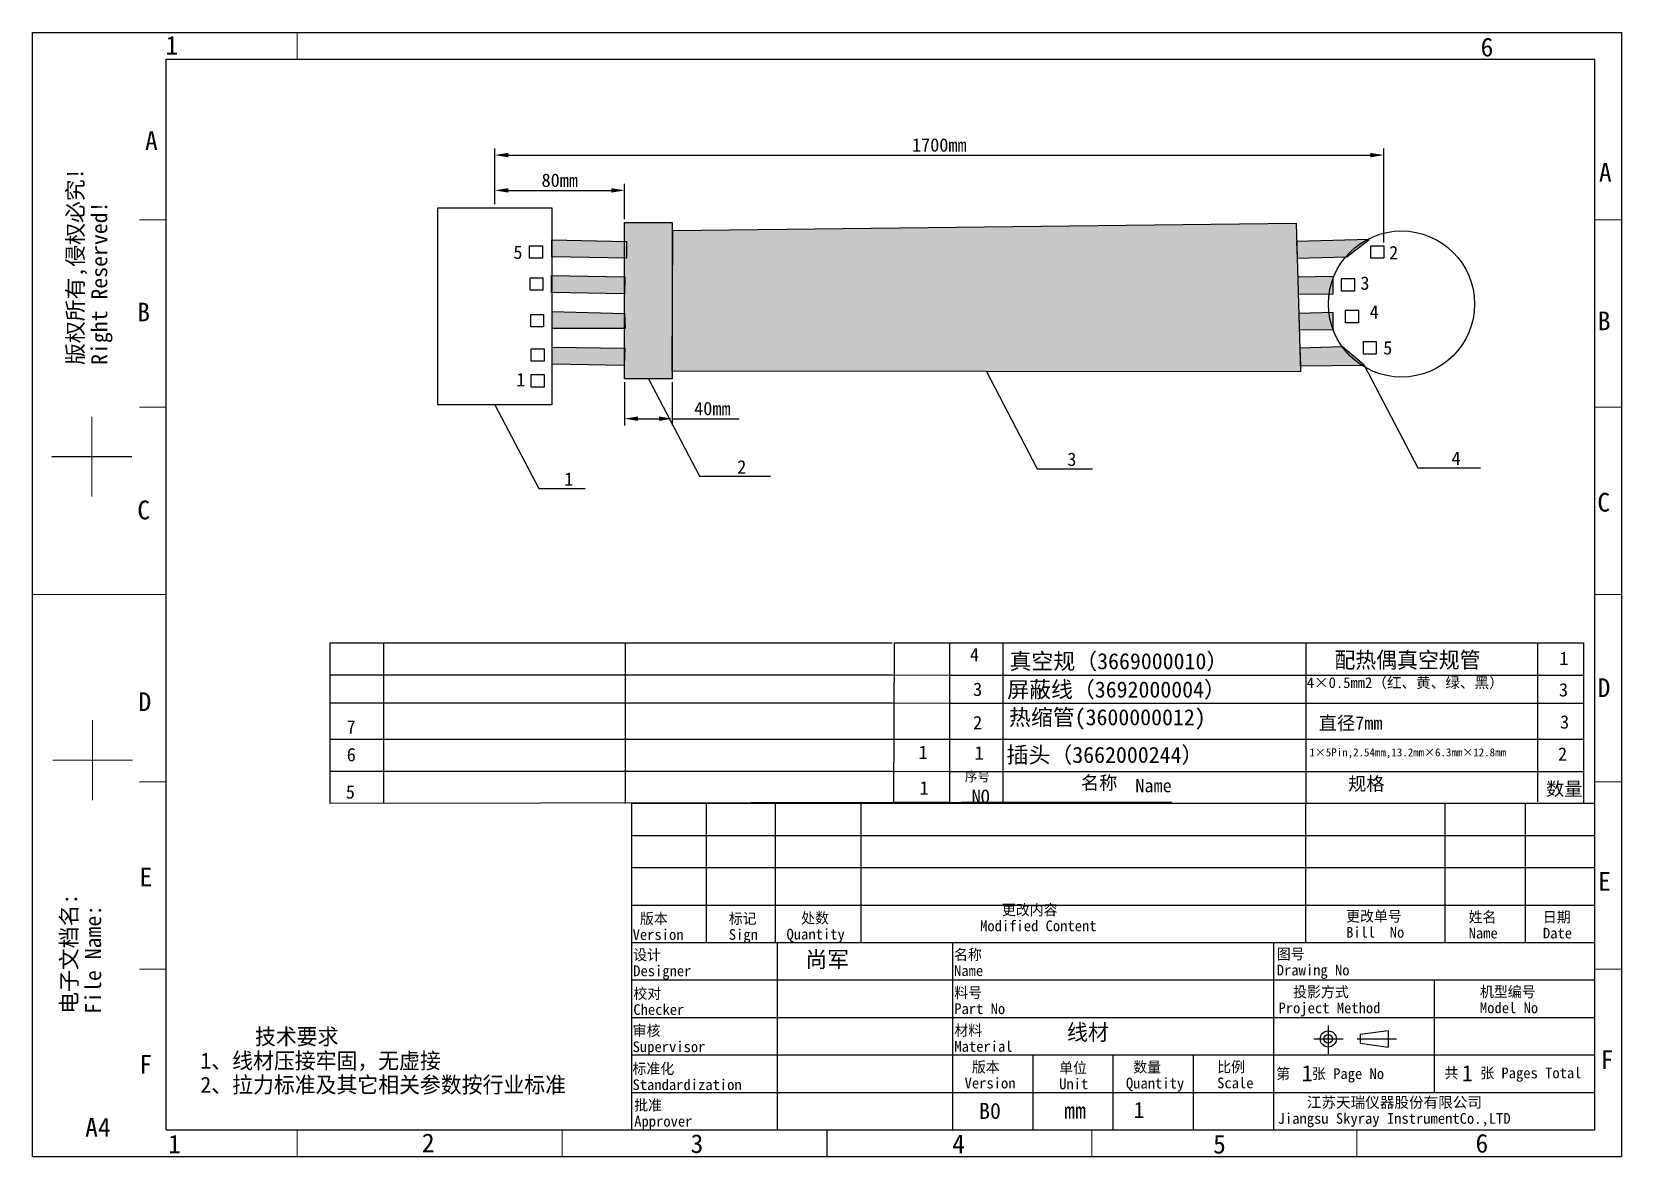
# Model space of a CAD drawing. Header units: millimetres. Extents: x 200 to 498, y 118 to 328.
import ezdxf

# ---------------------------------------------------------------- set-up
doc = ezdxf.new("R2010")
doc.units = ezdxf.units.MM
doc.styles.add('TEXTSTYLE_2', font='simfang_0.ttf')
doc.dimstyles.new('ISO-25', dxfattribs={"dimtxt": 2.5, "dimasz": 2.5, "dimexe": 1.25, "dimexo": 0.625, "dimtad": 1, "dimdsep": 46, "dimtxsty": 'Standard', "dimcen": 2.5, "dimadec": 0, "dimazin": 0, "dimtfac": 1, "dimtmove": 0, "dimatfit": 3, "dimfxl": 1, "dimarcsym": 0})

# ---------------------------------------------------------------- blocks, each defined once
blk = doc.blocks.new('*D46')
at = {"color": 0, "lineweight": -2}
for p, q in [((287.02, 295.79), (287.02, 306.24)), ((453.13, 288.67), (453.13, 306.24)), ((289.52, 304.99), (450.63, 304.99))]:
    blk.add_line(p, q, dxfattribs=at)
at = {"color": 0}
for points in [[(289.52, 305.4), (289.52, 304.57), (287.02, 304.99)], [(450.63, 305.4), (450.63, 304.57), (453.13, 304.99)]]:
    blk.add_solid(points, dxfattribs=at)
at = {"layer": 'Defpoints', "color": 0}
for p in [(453.13, 304.99), (287.02, 295.17), (453.13, 288.04)]:
    blk.add_point(p, dxfattribs=at)
at = {"color": 0, "insert": (370.08, 306.86), "char_height": 2.5, "attachment_point": 5}
blk.add_mtext('1700mm', dxfattribs=at)
blk = doc.blocks.new('*D47')
at = {"color": 0, "lineweight": -2}
for p, q in [((287.02, 295.79), (287.02, 299.64)), ((289.52, 298.39), (308.77, 298.39)), ((311.27, 293.02), (311.27, 299.64))]:
    blk.add_line(p, q, dxfattribs=at)
at = {"color": 0}
for points in [[(289.52, 298.81), (289.52, 297.98), (287.02, 298.39)], [(308.77, 298.81), (308.77, 297.98), (311.27, 298.39)]]:
    blk.add_solid(points, dxfattribs=at)
at = {"layer": 'Defpoints', "color": 0}
for p in [(311.27, 298.39), (287.02, 295.17), (311.27, 292.4)]:
    blk.add_point(p, dxfattribs=at)
at = {"color": 0, "insert": (299.15, 300.27), "char_height": 2.5, "attachment_point": 5}
blk.add_mtext('80mm', dxfattribs=at)
blk = doc.blocks.new('*D48')
at = {"color": 0, "lineweight": -2}
for p, q in [((311.27, 262.57), (311.27, 254.5)), ((320.17, 262.57), (320.17, 254.5)), ((313.77, 255.75), (317.67, 255.75)), ((320.17, 255.75), (332.67, 255.75))]:
    blk.add_line(p, q, dxfattribs=at)
at = {"color": 0}
for points in [[(313.77, 256.17), (313.77, 255.34), (311.27, 255.75)], [(317.67, 256.17), (317.67, 255.34), (320.17, 255.75)]]:
    blk.add_solid(points, dxfattribs=at)
at = {"layer": 'Defpoints', "color": 0}
for p in [(311.27, 263.19), (320.17, 263.19), (320.17, 255.75)]:
    blk.add_point(p, dxfattribs=at)
at = {"color": 0, "insert": (327.67, 257.63), "char_height": 2.5, "attachment_point": 5}
blk.add_mtext('40mm', dxfattribs=at)

msp = doc.modelspace()

# ---------------------------------------------------------------- hatches: boundary and pattern name
h = msp.add_hatch(color=256)
h.set_gradient(color1=(51, 51, 51), one_color=1, tint=1)
h.paths.add_polyline_path([(311.269, 292.395), (320.173, 292.395), (320.173, 263.195), (311.269, 263.195)])
h = msp.add_hatch(color=256)
h.set_gradient(color1=(51, 51, 51), one_color=1, tint=1)
h.paths.add_polyline_path([(320.256, 290.891), (436.747, 292.293), (437.58, 264.51), (320.18, 264.65)])
h = msp.add_hatch(color=256)
h.set_gradient(color1=(0, 255, 0), one_color=1, tint=1)
h.paths.add_polyline_path([(297.653, 289.149), (311.646, 288.865), (311.646, 285.74), (297.653, 285.964)])
h = msp.add_hatch(color=256)
h.set_gradient(color1=(0, 255, 0), one_color=1, tint=1)
h.paths.add_polyline_path([(450.41, 289.206), (436.85, 288.877), (436.943, 285.747), (446.25, 285.964)])
h = msp.add_hatch(color=256)
h.set_gradient(color1=(51, 51, 51), one_color=1, tint=1)
h.paths.add_polyline_path([(297.638, 282.49), (311.283, 282.253), (311.233, 279.097), (297.638, 279.305)])
h = msp.add_hatch(color=256)
h.set_gradient(color1=(51, 51, 51), one_color=1, tint=1)
h.paths.add_polyline_path([(443.701, 282.284), (437.05, 282.188), (437.145, 279.017), (443.701, 279.098)])
h = msp.add_hatch(color=256)
h.set_gradient(color1=(255, 0, 0), one_color=1, tint=1)
h.paths.add_polyline_path([(297.728, 275.763), (311.234, 275.387), (311.355, 272.58), (297.728, 272.578)])
h = msp.add_hatch(color=256)
h.set_gradient(color1=(255, 0, 0), one_color=1, tint=1)
h.paths.add_polyline_path([(443.701, 275.565), (437.253, 275.404), (437.344, 272.385), (443.701, 272.365)])
h = msp.add_hatch(color=256)
h.set_gradient(color1=(255, 255, 0), one_color=1, tint=1)
h.paths.add_polyline_path([(297.717, 269.12), (311.308, 268.9), (311.193, 265.701), (297.717, 265.935)])
h = msp.add_hatch(color=256)
h.set_gradient(color1=(255, 255, 0), one_color=1, tint=1)
h.paths.add_polyline_path([(445.444, 269.161), (437.447, 268.943), (437.547, 265.618), (449.47, 265.752)])

# ---------------------------------------------------------------- linework, layer by layer
at = {"linetype": 'Continuous'}
for p, q in [((200.593, 117.912), (200.593, 327.912)), ((200.593, 327.912), (497.593, 327.912)), ((225.593, 122.912), (225.593, 322.912)), ((225.593, 322.912), (492.593, 322.912)), ((492.593, 122.912), (492.593, 322.912)), ((312.593, 122.912), (312.593, 183.912)), ((312.593, 183.912), (492.593, 183.912)), ((326.603, 157.912), (326.603, 183.912)), ((339.44, 157.912), (339.44, 183.912)), ((355.459, 157.912), (355.459, 183.912)), ((438.593, 157.912), (438.593, 183.912)), ((464.593, 157.912), (464.593, 183.912)), ((479.593, 157.912), (479.593, 183.912)), ((312.593, 177.912), (492.593, 177.912)), ((312.593, 171.912), (492.593, 171.912)), ((312.593, 164.912), (492.593, 164.912)), ((312.593, 157.912), (492.593, 157.912)), ((339.862, 122.912), (339.862, 157.912)), ((372.593, 122.912), (372.593, 157.912)), ((432.593, 122.912), (432.593, 157.912)), ((312.593, 150.912), (492.593, 150.912)), ((462.593, 129.912), (462.593, 150.912)), ((312.593, 143.912), (492.593, 143.912)), ((440.084, 139.899), (445.544, 139.899)), ((442.767, 142.402), (442.767, 137.122)), ((448.185, 139.899), (455.539, 139.899)), ((453.929, 141.41), (448.754, 140.705)), ((448.754, 140.705), (448.754, 139.092)), ((453.929, 141.41), (453.929, 138.388)), ((312.593, 136.912), (492.593, 136.912)), ((387.593, 122.912), (387.593, 136.912)), ((402.593, 122.912), (402.593, 136.912)), ((417.593, 122.912), (417.593, 136.912)), ((448.754, 139.092), (453.929, 138.388)), ((312.593, 129.912), (492.593, 129.912)), ((225.593, 122.912), (492.593, 122.912))]:
    msp.add_line(p, q, dxfattribs=at)
for p, q in [((378.88, 264.58), (388.38, 246.414)), ((449.47, 265.752), (459.495, 246.583)), ((315.721, 263.195), (325.245, 244.984)), ((287.024, 258.357), (295.215, 242.695)), ((325.245, 244.984), (338.505, 244.984)), ((388.38, 246.414), (398.736, 246.414)), ((459.495, 246.583), (471.221, 246.583)), ((295.215, 242.695), (303.899, 242.695)), ((361.68, 213.903), (372.033, 213.861)), ((361.254, 207.903), (372.033, 207.861)), ((256.248, 202.657), (361.257, 202.657)), ((361.257, 202.657), (372.033, 202.616)), ((372.027, 202.616), (490.523, 202.616)), ((361.254, 195.903), (372.033, 195.861)), ((361.254, 189.903), (372.033, 189.861)), ((413.447, 184.112), (256.254, 183.903)), ((361.568, 184.112), (372.033, 184.112))]:
    msp.add_line(p, q)
at = {"linetype": 'Continuous', "lineweight": -3}
for p, q in [((256.254, 213.903), (361.254, 213.903)), ((256.254, 183.903), (256.254, 213.903)), ((266.254, 183.903), (266.254, 213.903)), ((311.451, 183.903), (311.451, 213.903)), ((361.568, 184.112), (361.68, 213.903)), ((372.033, 213.861), (490.523, 213.861)), ((372.033, 183.861), (372.033, 213.861)), ((382.033, 183.861), (382.033, 213.861)), ((438.635, 183.861), (438.635, 213.861)), ((481.91, 184.181), (481.91, 213.861)), ((490.523, 183.861), (490.523, 213.861)), ((492.593, 183.912), (492.593, 213.912)), ((256.254, 207.903), (361.254, 207.903)), ((372.033, 207.861), (490.523, 207.861)), ((256.254, 195.903), (361.254, 195.903)), ((372.033, 195.861), (490.523, 195.861)), ((256.254, 189.903), (361.254, 189.903)), ((372.033, 189.861), (490.523, 189.861))]:
    msp.add_line(p, q, dxfattribs=at)
at = {"linetype": 'Continuous', "lineweight": 0}
msp.add_line((339.143, 184.112), (339.143, 184.112), dxfattribs=at)
at = {"linetype": 'Continuous', "const_width": 0.2}
for points in [[(250.093, 322.912), (250.093, 327.912)], [(497.593, 117.912), (497.593, 327.912)], [(225.593, 292.912), (220.593, 292.912)], [(492.593, 292.912), (497.593, 292.912)], [(211.709, 256.136), (211.709, 241.18)], [(225.593, 257.912), (220.593, 257.912)], [(492.593, 257.912), (497.593, 257.912)], [(204.231, 248.658), (219.187, 248.658)], [(225.593, 222.912), (200.593, 222.912)], [(492.593, 222.912), (497.593, 222.912)], [(211.856, 199.448), (211.856, 184.492)], [(204.378, 191.97), (219.334, 191.97)], [(225.593, 187.912), (220.593, 187.912)], [(492.593, 187.912), (497.593, 187.912)], [(225.593, 152.912), (220.593, 152.912)], [(492.593, 152.912), (497.593, 152.912)], [(250.093, 122.912), (250.093, 117.912)], [(299.593, 122.912), (299.593, 117.912)], [(349.093, 122.912), (349.093, 117.912)], [(398.593, 122.912), (398.593, 117.912)], [(448.093, 122.912), (448.093, 117.912)], [(200.593, 117.912), (497.593, 117.912)]]:
    msp.add_lwpolyline(points, dxfattribs=at)
for points in [[(276.395, 295.166), (297.653, 295.166), (297.653, 258.357), (276.395, 258.357)], [(311.269, 292.395), (320.173, 292.395), (320.173, 263.195), (311.269, 263.195)], [(320.256, 290.891), (436.747, 292.293), (437.58, 264.51), (320.18, 264.65)], [(297.653, 289.149), (311.646, 288.865), (311.646, 285.74), (297.653, 285.964)], [(450.41, 289.206), (436.85, 288.877), (436.943, 285.747), (446.25, 285.964)], [(293.503, 288.061), (295.912, 288.061), (295.912, 285.738), (293.503, 285.738)], [(450.725, 288.043), (453.133, 288.043), (453.133, 285.72), (450.725, 285.72)], [(297.638, 282.49), (311.283, 282.253), (311.233, 279.097), (297.638, 279.305)], [(293.597, 282.062), (296.006, 282.062), (296.006, 279.739), (293.597, 279.739)], [(443.701, 282.284), (437.05, 282.188), (437.145, 279.017), (443.701, 279.098)], [(445.249, 281.924), (447.658, 281.924), (447.658, 279.601), (445.249, 279.601)], [(293.731, 275.231), (296.14, 275.231), (296.14, 272.908), (293.731, 272.908)], [(297.728, 275.763), (311.234, 275.387), (311.355, 272.58), (297.728, 272.578)], [(443.701, 275.565), (437.253, 275.404), (437.344, 272.385), (443.701, 272.365)], [(445.992, 275.991), (448.4, 275.991), (448.4, 273.668), (445.992, 273.668)], [(293.808, 268.805), (296.217, 268.805), (296.217, 266.482), (293.808, 266.482)], [(297.717, 269.12), (311.308, 268.9), (311.193, 265.701), (297.717, 265.935)], [(445.444, 269.161), (437.447, 268.943), (437.547, 265.618), (449.47, 265.752)], [(449.333, 270.151), (451.741, 270.151), (451.741, 267.828), (449.333, 267.828)], [(293.827, 263.987), (296.236, 263.987), (296.236, 261.664), (293.827, 261.664)]]:
    msp.add_lwpolyline(points, close=True)
msp.add_circle((456.453, 277.165), 13.653)
at = {"linetype": 'Continuous'}
for radius in [1.511, 0.807]:
    msp.add_circle((442.767, 139.899), radius, dxfattribs=at)

# ---------------------------------------------------------------- texts
at = {"linetype": 'Continuous', "char_height": 3.5, "line_spacing_factor": 0.9, "style": 'TEXTSTYLE_2'}
for s, insert, width, attachment_point in [('1', (225.47, 327.257), 2.42804, 1), ('6', (471.236, 326.902), 2.42804, 1), ('A', (224.032, 309.413), 2.42804, 3), ('A', (493.347, 303.5), 2.42804, 1), ('B', (220.197, 277.423), 2.42804, 1), ('B', (493.136, 275.768), 2.42804, 1), ('C', (493.056, 241.895), 2.42804, 1), ('C', (220.21, 240.446), 2.42804, 1), ('D\\P ', (493.115, 207.249), 2.42804, 1), ('D', (220.44, 204.634), 2.42804, 1), ('E', (220.613, 171.913), 2.42804, 1), ('E', (493.185, 171.104), 2.42804, 1), ('F', (220.596, 136.927), 2.42804, 1), ('F', (493.659, 137.773), 2.42804, 1), ('A4', (210.467, 125.141), 4.85609, 1), ('1', (225.985, 122.015), 2.42804, 1), ('2', (273.389, 122.24), 2.42804, 1), ('3', (323.595, 122.09), 2.42804, 1), ('4', (372.496, 122.043), 2.42804, 1), ('5', (421.243, 121.995), 2.42804, 1), ('6', (470.286, 122.162), 2.42804, 1)]:
    msp.add_mtext(s, dxfattribs=dict(at, insert=insert, width=width, attachment_point=attachment_point))
at = {"linetype": 'Continuous', "attachment_point": 1, "rotation": 90, "line_spacing_factor": 0.9, "style": 'TEXTSTYLE_2'}
for s, insert, char_height, width in [('版权所有,侵权必究!\\PRight Reserved!', (207.11, 265.786), 2.99125, 37.26366), ('电子文档名:\\PFile Name:', (205.963, 144.594), 2.9912, 22.77101)]:
    msp.add_mtext(s, dxfattribs=dict(at, insert=insert, char_height=char_height, width=width))
at = {"attachment_point": 1}
for s, insert, char_height, width in [('{\\fSimSun|b0|i0|c134|p2;5}', (290.488, 288.095), 2.5, 4.48889), ('{\\fSimSun|b0|i0|c0|p2;2}', (454.142, 288.019), 2.5, 4.48889), ('{\\fSimSun|b0|i0|c134|p2;3}', (448.764, 282.33), 2.5, 4.48889), ('{\\fSimSun|b0|i0|c134|p2;4}', (450.504, 276.958), 2.5, 4.48889), ('{\\fSimSun|b0|i0|c134|p2;5}', (453.035, 270.243), 2.5, 4.48889), ('{\\fSimSun|b0|i0|c0|p2;1}', (291.021, 264.283), 2.5, 4.48889), ('{\\fSimSun|b0|i0|c134|p2;2}', (332.313, 247.999), 2.5, 4.48889), ('{\\fSimSun|b0|i0|c134|p2;3}', (393.997, 249.429), 2.5, 4.48889), ('{\\fSimSun|b0|i0|c134|p2;4}', (465.797, 249.598), 2.5, 4.48889), ('{\\fSimSun|b0|i0|c0|p2;1}', (299.996, 245.71), 2.5, 4.48889), ('{\\fSimSun|b0|i0|c0|p2;4}', (375.818, 212.942), 2.5, 5.40375), ('{\\fSimSun|b0|i0|c134|p2;真空规（\\fSimSun|b0|i0|c0|p2;3669000010\\fSimSun|b0|i0|c134|p2;）}', (383.211, 211.95), 3, 52.764), ('配热偶真空规管', (443.926, 212.185), 3, 30.94), ('{\\fSimSun|b0|i0|c0|p2;3}', (376.388, 206.462), 2.5, 4.48889), ('{\\fSimSun|b0|i0|c134|p2;屏蔽线（\\fSimSun|b0|i0|c0|p2;3692000004\\fSimSun|b0|i0|c134|p2;）}', (382.77, 206.667), 3, 52.764), ('{\\fSimSun|b0|i0|c0|p2;4×0.5mm2\\fSimSun|b0|i0|c134|p2;（红、黄、绿、黑）}', (438.754, 207.445), 2, 51.12696), ('7', (259.312, 199.411), 2.5, 7.83548), ('{\\fSimSun|b0|i0|c0|p2;2}', (376.388, 200.232), 2.5, 4.48889), ('{\\fSimSun|b0|i0|c134|p2;直径\\fSimSun|b0|i0|c0|p2;7mm}', (440.973, 200.155), 2.5, 24.62788), ('6', (259.349, 194.259), 2.5, 7.83548), ('{\\fSimSun|b0|i0|c134|p2;1}', (366.2, 194.681), 2.5, 5.46605), ('{\\fSimSun|b0|i0|c0|p2;1}', (376.678, 194.579), 2.5, 4.48889), ('{\\fFangSong_GB2312|b0|i0|c134|p49;插头（3662000244）}', (382.652, 194.46), 3, 51.75895), ('{\\fSimSun|b0|i0|c0|p2;1×5Pin,2.54mm,13.2mm×6.3mm×12.8mm}', (439.249, 194.175), 1.5, 70.29962), ('{\\fSimSun|b0|i0|c134|p2;1}', (366.388, 188.044), 2.5, 5.46605), ('5', (259.18, 187.289), 2.5, 10)]:
    msp.add_mtext(s, dxfattribs=dict(at, insert=insert, char_height=char_height, width=width))
at = {"linetype": 'Continuous', "lineweight": -3, "char_height": 2.5, "attachment_point": 1}
for s, insert, width in [('{\\fSimSun|b0|i0|c134|p2;1}', (485.94, 212.227), 3.82703), ('{\\fSimSun|b0|i0|c134|p2;3}', (485.876, 206.361), 3.82703), ('{\\fSimSun|b0|i0|c134|p2;3}', (486.081, 200.361), 3.72973), ('{\\fSimSun|b0|i0|c134|p2;2}', (485.696, 194.361), 3.72973), ('{\\fSimSun|b0|i0|c0|p2;Name}', (406.706, 188.47), 6.81081), ('{\\fSimSun|b0|i0|c0|p2;NO}', (376.12, 186.446), 4.04324)]:
    msp.add_mtext(s, dxfattribs=dict(at, insert=insert, width=width))
at = {"linetype": 'Continuous', "attachment_point": 1, "line_spacing_factor": 0.9}
for s, insert, char_height, width in [('{\\fSimSun|b0|i0|c134|p2;热缩管(3600000012)}', (383.098, 201.488), 3, 44.47994), (' 版本\\PVersion', (312.768, 163.392), 2, 9.71218), ('标记\\PSign', (330.734, 163.403), 2, 10.61752), ('  处数\\PQuantity', (341.529, 163.473), 2, 14.09474), ('   更改内容\\PModified Content', (377.699, 165.026), 2, 45.80974), ('更改单号\\PBill  No', (446.097, 163.824), 2, 18.15195), ('姓名\\PName', (468.992, 163.672), 2, 5.54982), ('日期\\PDate', (482.879, 163.671), 2, 5.54982), ('设计\\PDesigner', (312.878, 156.619), 2, 11.09963), ('{\\fSimSun|b0|i0|c134|p2;尚军}', (345.044, 156.26), 3, 22.85978), ('名称\\PName', (372.834, 156.649), 2, 5.54982), ('图号\\PDrawing No', (433.138, 156.765), 2, 23.83262), ('校对\\PChecker', (312.907, 149.386), 2, 9.71218), ('料号\\PPart No', (372.868, 149.541), 2, 9.71218), ('  投影方式\\PProject Method', (433.469, 149.689), 2, 29.17821), ('机型编号\\PModel No', (471.108, 149.713), 2, 11.09963), ('审核\\PSupervisor', (312.774, 142.443), 2, 13.87454), ('材料\\PMaterial', (372.895, 142.501), 2, 11.09963), ('线材', (393.941, 142.653), 3, 8.30258), ('     技术要求\\P1、线材压接牢固，无虚接\\P2、拉力标准及其它相关参数按行业标准\\P ', (231.991, 141.836), 3, 72.65314), ('标准化\\PStandardization', (312.743, 135.353), 2, 20.81181), (' 版本\\PVersion', (374.806, 135.653), 2, 9.71218), ('单位\\PUnit', (392.48, 135.509), 2, 5.54982), (' 数量\\PQuantity', (404.955, 135.639), 2, 11.09963), ('比例\\PScale', (422.001, 135.68), 2, 6.93727), ('第   张 Page No', (433.036, 134.409), 2, 28.79031), ('1', (437.807, 134.996), 3, 2.08118), ('共   张 Pages Total', (464.485, 134.547), 2, 26.34686), ('1', (467.718, 134.996), 3, 2.08118), ('批准\\PApprover', (313.067, 128.535), 2, 11.09963), ('B0', (377.514, 127.955), 3, 4.16236), ('1', (406.391, 128.128), 3, 2.08118), ('    {\\fFangSong_GB2312|b0|i0|c134|p49;江苏天瑞仪器股份有限公司}\\PJiangsu Skyray InstrumentCo.,LTD', (433.311, 129.052), 2, 61.46143), ('mm', (393.399, 128.028), 3, 4.16236)]:
    msp.add_mtext(s, dxfattribs=dict(at, insert=insert, char_height=char_height, width=width))
at = {"color": 7, "linetype": 'Continuous', "lineweight": -3, "attachment_point": 1}
for s, insert, char_height, width in [('序号', (374.858, 189.81), 1.8, 9.69265), ('{\\fSimSun|b0|i0|c134|p2;名称}', (396.542, 188.994), 2.5, 11.06526), ('{\\fSimSun|b0|i0|c134|p2;规格}', (446.465, 188.814), 2.5, 12.06), ('{\\fSimSun|b0|i0|c134|p2;数量}', (483.465, 187.857), 2.5, 9.42222)]:
    msp.add_mtext(s, dxfattribs=dict(at, insert=insert, char_height=char_height, width=width))

# ---------------------------------------------------------------- dimensions: what is measured, and where the dimension line sits
for base, p1, p2, text, picture, middle in [((453.133, 304.987), (287.024, 295.166), (453.133, 288.043), '1700mm', '*D46', (370.079, 304.987)), ((311.269, 298.392), (287.024, 295.166), (311.269, 292.395), '80mm', '*D47', (299.146, 298.392)), ((320.173, 255.755), (311.269, 263.195), (320.173, 263.195), '40mm', '*D48', (327.673, 255.755))]:
    dim = msp.add_linear_dim(base=base, p1=p1, p2=p2, text=text, dimstyle='ISO-25')
    dim.commit()
    dim.dimension.update_dxf_attribs({"geometry": picture, "text_midpoint": middle, "dimtype": 160})

doc.saveas('drawing.dxf')
